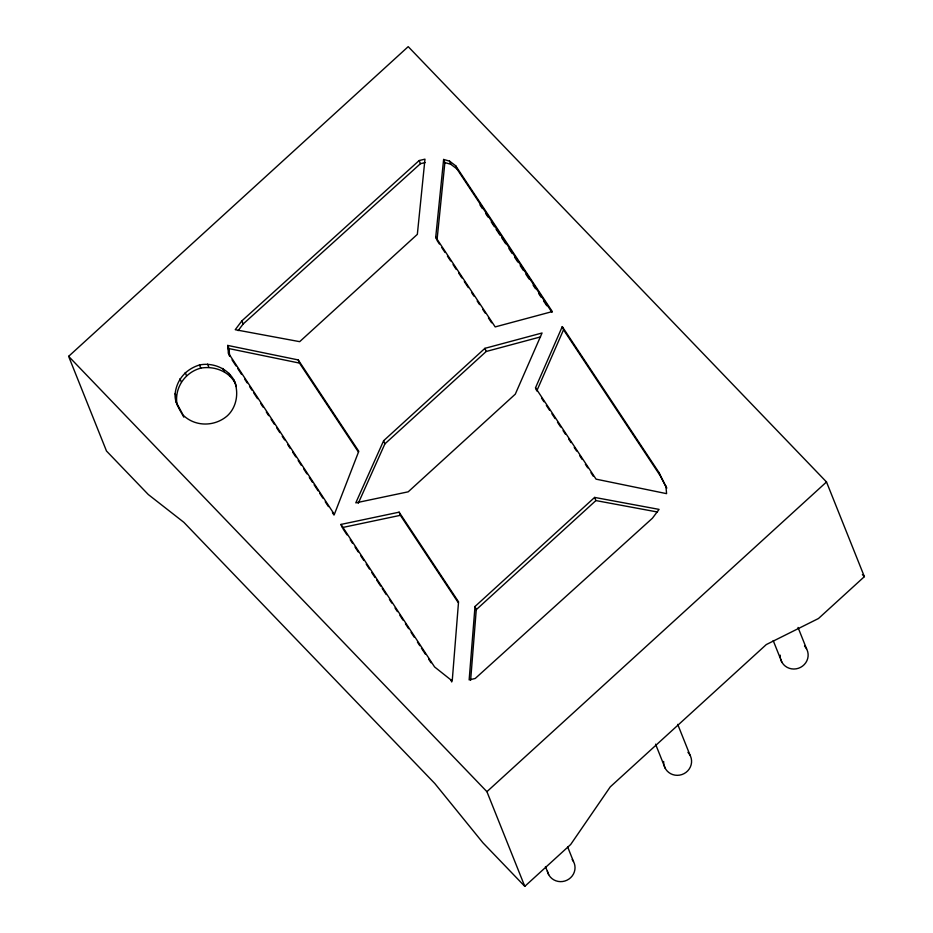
<?xml version="1.0" encoding="UTF-8"?>
<svg xmlns="http://www.w3.org/2000/svg" width="933" height="933" viewBox="0 0 933 933"><rect width="100%" height="100%" fill="white"/><g stroke="black" fill="none" stroke-linecap="round" stroke-linejoin="round"><path stroke-width="1.4" d="M475.002 606.508L469.147 679.912L475.235 678.466L652.435 518.212L659.071 509.383L594.624 497.417L475.002 606.508L476.262 609.669L470.64 680.192M435.723 237.192L443.618 159.45L449.543 161.129L455.689 165.782L552.313 311.575L495.19 326.912L435.723 237.192L436.574 239.291M437.134 238.906L444.878 162.599L443.618 159.45M183.789 417.121C179.929 409.68 174.308 402.578 175.136 393.691C176.769 379.509 185.97 369.13 199.51 364.978C214.917 361.794 232.597 370.623 236.364 386.53M177.083 404.677C174.074 388.385 184.757 372.349 200.77 368.127C213.61 365.806 228.562 370.891 234.988 382.868M562.272 326.62L563.532 329.781L536.778 390.927L535.519 387.778L562.272 326.62L658.885 472.413L666.757 488.111M383.626 440.726L355.788 502.864L408.199 491.819L515.296 394.158L542.05 332.999L484.927 348.336L383.626 440.726L384.886 443.875L358.237 503.377M241.88 320.859L235.233 329.699L299.68 341.665L417.343 234.358L424.97 159.158L419.162 160.546L241.88 320.859L243.14 324.019L238.148 330.644M68.622 356.348L408.211 46.65L826.51 481.976L864.378 576.652L818.486 618.509L766.285 644.575L610.264 786.869L570.681 844.493L524.789 886.35L482.956 842.814L434.813 783.51L183.836 522.305L148.312 494.548L106.49 451.024L68.622 356.348L486.921 791.674L524.789 886.35M384.886 443.875L486.186 351.484L540.522 336.906M476.262 609.669L595.895 500.578L657.473 512.007M486.921 791.674L826.51 481.976M243.14 324.019L420.433 163.695L425.075 162.587M340.965 524.428L399.114 512.17L458.546 601.843L452.225 680.95L434.58 666.932L340.965 524.428L342.224 527.577L400.385 515.319L458.208 602.578M227.722 345.432L298.233 359.928L358.785 451.304L334.352 514.375L228.398 353.071L227.722 345.432L228.982 348.592L229.658 356.231L228.398 353.071M228.982 348.592L299.493 363.089L358.459 452.062M444.878 162.599L450.802 164.278L456.96 168.943L551.963 312.298M862.395 574.576L864.378 576.652M563.532 329.781L660.156 475.573L666.535 487.924M479.959 204.898L482.373 208.549M485.592 213.4L488.006 217.051M491.224 221.914L494.443 226.766M496.053 229.203L500.088 235.268M501.697 237.705L505.721 243.781M508.94 248.633L512.159 253.496M514.573 257.146L517.792 261.998M520.206 265.648L523.436 270.512M525.85 274.15L529.069 279.014M533.093 285.09L535.507 288.729M538.726 293.592L541.14 297.23M543.554 300.881L546.785 305.744M535.519 387.778L596.07 479.154L666.582 493.65L665.917 486.011M436.994 240.341L439.396 243.98M441.81 247.618L445.029 252.47M447.432 256.108L450.651 260.96M453.065 264.599L456.272 269.45M458.686 273.077L461.893 277.929M464.307 281.568L468.331 287.632M471.538 292.484L473.952 296.123M477.16 300.974L479.574 304.613M482.793 309.453L485.195 313.091M488.414 317.943L491.621 322.795M541.56 398.146L543.951 401.75M546.341 405.365L549.525 410.17M551.916 413.774L555.1 418.59M557.491 422.194L560.686 426.999M563.077 430.603L565.468 434.218M568.652 439.023L571.043 442.627M574.227 447.443L576.617 451.047M579.801 455.852L582.192 459.468M585.376 464.272L587.767 467.876M590.962 472.693L593.353 476.296M232.049 359.87L236.026 365.934M237.623 368.36L241.6 374.425M244.796 379.276L247.187 382.915M249.578 386.554L251.968 390.192M253.554 392.618L257.543 398.683M260.727 403.522L263.118 407.161M266.302 412.013L268.692 415.651M271.083 419.29L274.267 424.142M276.658 427.781L279.853 432.632M282.233 436.271L284.623 439.909M287.819 444.761L290.21 448.4M292.6 452.039L295.784 456.89M298.175 460.529L301.359 465.38M303.75 469.019L306.934 473.871M309.324 477.509L312.508 482.361M314.106 484.787L318.095 490.851M319.681 493.265L322.865 498.117M325.255 501.756L328.451 506.607M332.428 512.672L334.026 515.098M343.017 528.801L347.018 534.889M350.225 539.764L352.627 543.414M355.03 547.065L358.225 551.939M360.628 555.59L363.823 560.465M366.226 564.115L369.433 568.99M371.824 572.652L375.031 577.515M376.629 579.953L380.629 586.041M382.227 588.478L386.227 594.578M389.434 599.441L391.837 603.103M395.032 607.966L397.435 611.628M399.837 615.279L403.033 620.153M405.435 623.804L408.642 628.679M411.033 632.329L414.24 637.204M417.436 642.079L419.838 645.729M421.436 648.167L425.436 654.255M428.644 659.13L431.046 662.78M175.824 401.528L183.206 415.208C195.277 426.952 214.52 426.696 227.057 416.048C237.052 407.126 239.245 391.557 233.728 379.708M798.018 627.442L806.602 648.89M773.2 640.563L781.784 662.01M658.885 472.413L660.156 475.573M594.624 497.417L595.895 500.578M455.689 165.782L456.96 168.943M677.708 724.37L690.035 755.182M449.543 161.129L450.802 164.278M655.572 744.184L665.217 768.314M419.162 160.546L420.433 163.695M484.927 348.336L486.186 351.484M567.579 846.744L573.468 861.486M545.432 866.57L548.651 874.606M399.114 512.17L400.385 515.319M450.872 679.865L451.712 681.976M298.233 359.928L299.493 363.089M227.944 347.927L229.203 351.076M229.098 373.363L230.358 376.512M222.894 368.442L224.165 371.602M207.581 364.103L208.84 367.252M199.51 364.978L200.77 368.127M185.235 372.524L186.495 375.672M180.011 378.681L181.27 381.83M175.136 393.691L176.395 396.852M687.948 752.336A14.042 13.517 -21.8 0 1 684.041 773.644A14.042 13.517 -21.8 0 1 663.981 765.002M663.771 763.847A14.042 13.517 -21.8 0 1 663.666 761.48M804.514 646.033A14.042 13.517 -21.8 0 1 800.607 667.34A14.042 13.517 -21.8 0 1 780.536 658.698M780.326 657.543A14.042 13.517 -21.8 0 1 780.233 655.176M572.162 859.515A14.042 13.517 -21.8 0 1 566.937 880.227A14.042 13.517 -21.8 0 1 547.414 871.305"/></g></svg>
